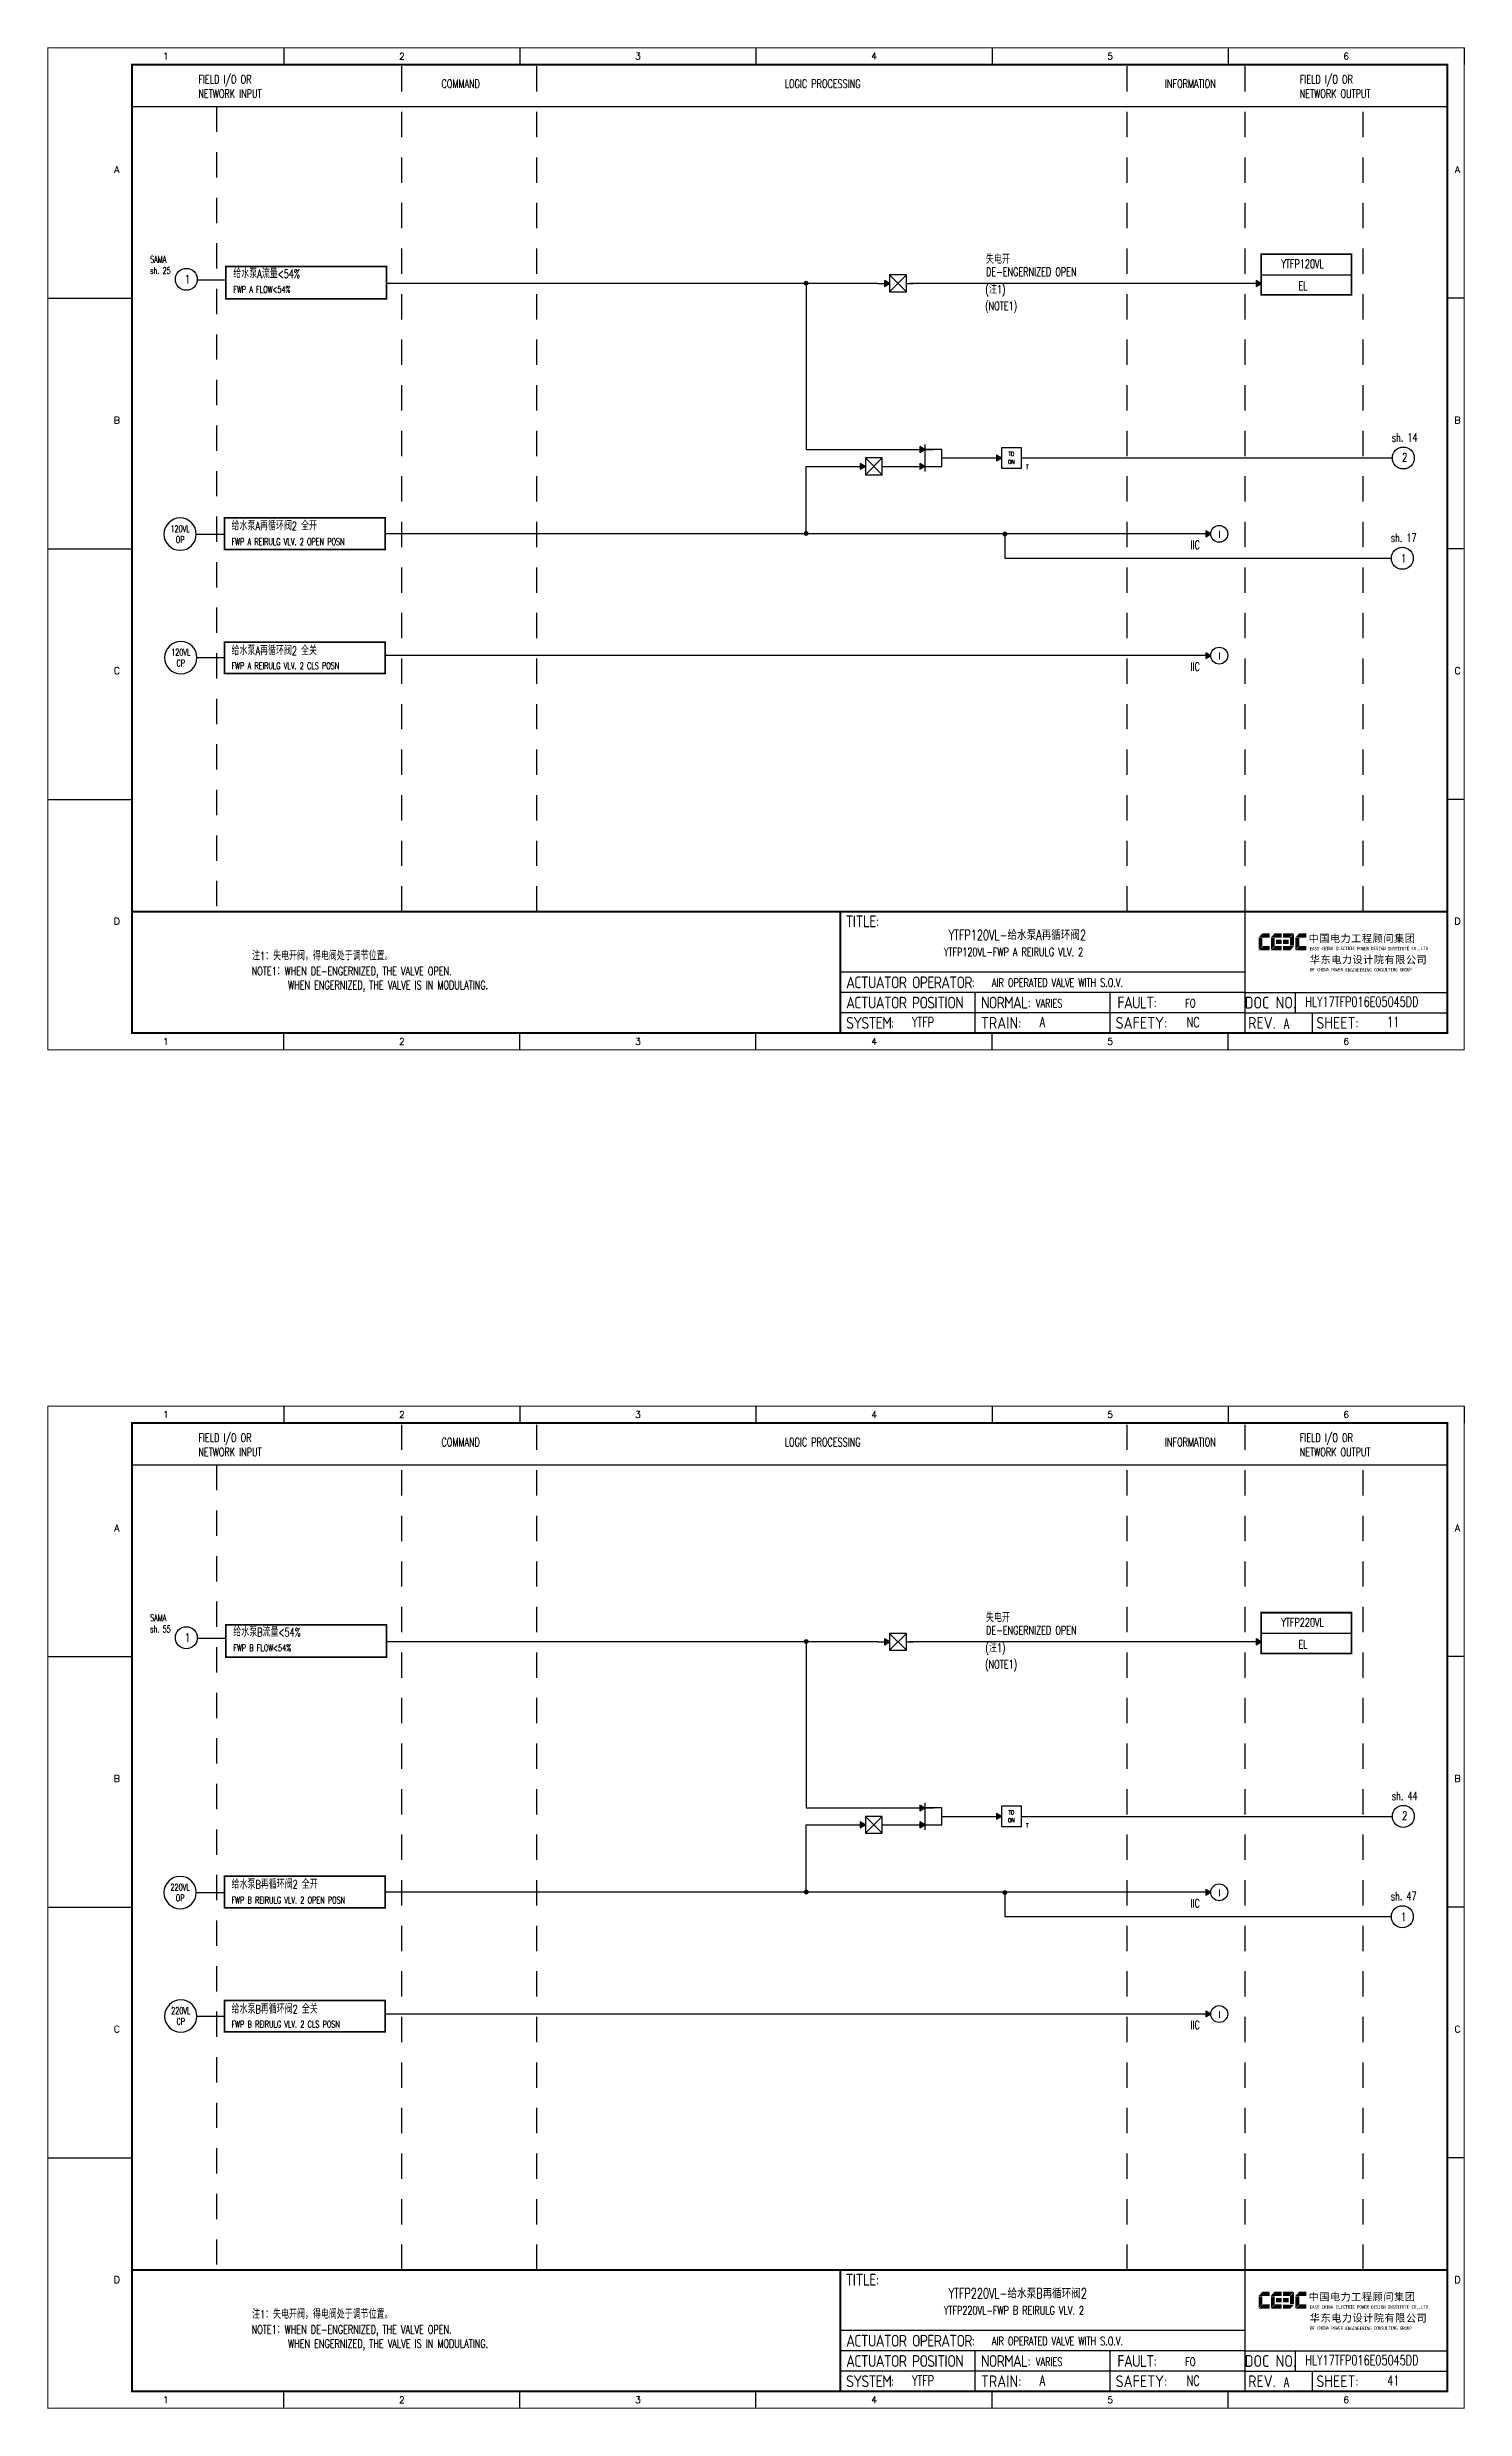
# Model space of a CAD drawing. Header units: millimetres. Extents: x 38833 to 52469, y 29493 to 32647.
# Drawn here: x 42108 to 42528, y 30242 to 30942 of the extents above; entities that cross this region are included whole.
import ezdxf
from ezdxf.enums import TextEntityAlignment as Align

# ---------------------------------------------------------------- set-up
doc = ezdxf.new("R2010")
doc.units = ezdxf.units.MM
doc.linetypes.add('DASHED', pattern=[0.75, 0.5, -0.25])
doc.linetypes.add('JIS_02_0.7', pattern=[1.35, 0.75, -0.6])
for name, color, linetype in [('BLOCK', 7, 'Continuous'), ('BORDER', 1, 'Continuous'), ('INSTRUMENT', 4, 'Continuous'), ('MLINE', 6, 'Continuous'), ('TITLE', 1, 'Continuous'), ('TK', 7, 'Continuous'), ('图框_外框线', 7, 'Continuous'), ('图框_标题栏文字', 6, 'Continuous')]:
    doc.layers.add(name, color=color, linetype=linetype)
doc.styles.add('DANIEL', font='COMPLEX', dxfattribs={"width": 0.7, "bigfont": 'GVFS'})
doc.styles.add('ecepdi', font='simhei.ttf', dxfattribs={"width": 0.9})
doc.styles.get("Standard").update_dxf_attribs({"font": 'romans.shx', "width": 0.7, "bigfont": 'hztxta.shx'})
doc.styles.add('工程字', font='gbenor.shx', dxfattribs={"bigfont": 'gbcbig.shx'})

# ---------------------------------------------------------------- blocks, each defined once
blk = doc.blocks.new('INS00')
at = {"layer": 'INSTRUMENT', "color": 0}
blk.add_lwpolyline([(6, 0, 1), (-6, 0, 1)], format="xyb", close=True, dxfattribs=at)
at = {"layer": 'INSTRUMENT', "flags": 1}
for tag, p in [('INSNAM', (0, 9)), ('INSDGN', (0, -9)), ('INSSUP', (0, -15)), ('INSTYP', (0, -12)), ('INSMAN', (0, -18)), ('INSREM', (0, -21))]:
    blk.add_attdef(tag, text='', height=3, dxfattribs=at).set_placement(p, align=Align.TOP_CENTER)
at = {"layer": 'INSTRUMENT', "width": 0.7}
for tag, p in [('INSIDE', (0, 2)), ('INSSYS', (0, -2))]:
    blk.add_attdef(tag, text='', height=2.5, dxfattribs=at).set_placement(p, align=Align.MIDDLE)
for tag, p in [('INSHH', (6, 3.5)), ('INSL', (6, -3)), ('INSLL', (6, -6))]:
    blk.add_attdef(tag, p, '', height=2.5, dxfattribs=at)
at = {"layer": 'INSTRUMENT', "linetype": 'DASHED', "width": 0.7}
blk.add_attdef('INSH', (6, 0.5), '', height=2.5, dxfattribs=at)
blk = doc.blocks.new('TD ON')
at = {"layer": 'BORDER'}
blk.add_hatch(color=256, dxfattribs=at).paths.add_polyline_path([(2178.99, 3763.24), (2177.49, 3764.11), (2177.49, 3762.37)])
for p, q in [((2176.99, 3763.24), (2178.99, 3763.24)), ((2184.99, 3763.24), (2186.99, 3763.24))]:
    blk.add_line(p, q, dxfattribs=at)
for points in [[(2184.99, 3766.24), (2178.99, 3766.24), (2178.99, 3760.24), (2184.99, 3760.24)], [(2178.99, 3763.24), (2177.49, 3764.11), (2177.49, 3762.37)]]:
    blk.add_lwpolyline(points, close=True, dxfattribs=at)
at = {"layer": 'BORDER', "style": 'DANIEL', "width": 0.8}
for s, p in [('ON', (2181.94, 3762.09)), ('TD', (2181.94, 3764.43))]:
    blk.add_text(s, height=1.2, dxfattribs=at).set_placement(p, align=Align.MIDDLE)
blk = doc.blocks.new('A$C1E0003F3')
h = blk.add_hatch(color=152)
edge = h.paths.add_edge_path()
edge.add_ellipse((5.15, 4.41), major_axis=(0, 0.211), ratio=0.769231, start_angle=-90, end_angle=0)
edge.add_line((5.15, 4.62), (3.22, 4.62))
edge.add_line((3.22, 4.62), (2.09, 3.35))
edge.add_line((2.09, 3.35), (5.32, 3.35))
edge.add_line((5.32, 3.35), (5.32, 4.41))
h.paths.add_polyline_path([(3.22, 3.23), (2.09, 3.23), (2.09, -0.36), (3.22, 0.91)])
edge = h.paths.add_edge_path()
edge.add_line((5.32, 0.81), (3.27, 0.81))
edge.add_line((3.27, 0.81), (2.13, -0.46))
edge.add_line((2.13, -0.46), (5.15, -0.46))
edge.add_ellipse((5.15, -0.25), major_axis=(0, 0.211), ratio=0.769231, start_angle=180, end_angle=270)
edge.add_line((5.32, -0.25), (5.32, 0.81))
h = blk.add_hatch(color=152)
edge = h.paths.add_edge_path()
edge.add_ellipse((8.78, 4.41), major_axis=(0, 0.211), ratio=0.769231, start_angle=-90, end_angle=0)
edge.add_line((8.78, 4.62), (6.84, 4.62))
edge.add_line((6.84, 4.62), (5.71, 3.35))
edge.add_line((5.71, 3.35), (8.94, 3.35))
edge.add_line((8.94, 3.35), (8.94, 4.41))
h.paths.add_polyline_path([(6.84, 3.23), (5.71, 3.23), (5.71, -0.36), (6.84, 0.91)])
edge = h.paths.add_edge_path()
edge.add_ellipse((8.78, 2.49), major_axis=(0, 0.211), ratio=0.769231, start_angle=-90, end_angle=0)
edge.add_line((8.78, 2.7), (7.22, 2.7))
edge.add_line((7.22, 2.7), (7.22, 1.44))
edge.add_line((7.22, 1.44), (8.78, 1.44))
edge.add_ellipse((8.78, 1.65), major_axis=(0, 0.211), ratio=0.769231, start_angle=180, end_angle=270)
edge.add_line((8.94, 1.65), (8.94, 2.49))
edge = h.paths.add_edge_path()
edge.add_line((8.94, 0.81), (6.89, 0.81))
edge.add_line((6.89, 0.81), (5.75, -0.46))
edge.add_line((5.75, -0.46), (8.78, -0.46))
edge.add_ellipse((8.78, -0.25), major_axis=(0, 0.211), ratio=0.769231, start_angle=180, end_angle=270)
edge.add_line((8.94, -0.25), (8.94, 0.81))
h = blk.add_hatch(color=1)
edge = h.paths.add_edge_path()
edge.add_line((12.48, 4.62), (9.46, 4.62))
edge.add_ellipse((9.46, 4.41), major_axis=(0, 0.211), ratio=0.769231, start_angle=0, end_angle=90)
edge.add_line((9.3, 4.41), (9.3, 3.35))
edge.add_line((9.3, 3.35), (11.35, 3.35))
edge.add_line((11.35, 3.35), (12.48, 4.62))
h.paths.add_polyline_path([(12.57, 4.56), (11.38, 3.23), (11.38, 0.93), (12.57, 0.93)])
edge = h.paths.add_edge_path()
edge.add_line((11.03, 2.7), (9.46, 2.7))
edge.add_ellipse((9.46, 2.49), major_axis=(0, 0.211), ratio=0.769231, start_angle=0, end_angle=90)
edge.add_line((9.3, 2.49), (9.3, 1.65))
edge.add_ellipse((9.46, 1.65), major_axis=(0, 0.211), ratio=0.769231, start_angle=90, end_angle=180)
edge.add_line((9.46, 1.44), (11.03, 1.44))
edge.add_line((11.03, 1.44), (11.03, 2.7))
h = blk.add_hatch(color=1)
edge = h.paths.add_edge_path()
edge.add_line((12.58, 0.79), (9.3, 0.79))
edge.add_line((9.3, 0.79), (9.3, -0.27))
edge.add_ellipse((9.46, -0.27), major_axis=(0, 0.211), ratio=0.769231, start_angle=90, end_angle=180)
edge.add_line((9.46, -0.48), (11.43, -0.48))
edge.add_line((11.43, -0.48), (12.58, 0.79))
h = blk.add_hatch(color=152)
edge = h.paths.add_edge_path()
edge.add_ellipse((16.11, 4.41), major_axis=(0, 0.211), ratio=0.769231, start_angle=-90, end_angle=0)
edge.add_line((16.11, 4.62), (14.14, 4.62))
edge.add_line((14.14, 4.62), (13, 3.35))
edge.add_line((13, 3.35), (16.27, 3.35))
edge.add_line((16.27, 3.35), (16.27, 4.41))
h.paths.add_polyline_path([(14.14, 3.23), (13, 3.23), (13, -0.36), (14.14, 0.91)])
edge = h.paths.add_edge_path()
edge.add_line((16.27, 0.81), (14.18, 0.81))
edge.add_line((14.18, 0.81), (13.04, -0.46))
edge.add_line((13.04, -0.46), (16.03, -0.46))
edge.add_ellipse((16.03, -0.15), major_axis=(0, 0.316), ratio=0.769231, start_angle=180, end_angle=270)
edge.add_line((16.27, -0.15), (16.27, 0.81))
at = {"layer": 'TITLE', "color": 7, "style": 'ecepdi'}
for s, p in [('中', (16.92, 1.94)), ('国', (20.09, 2)), ('电', (23.25, 1.99)), ('力', (26.39, 1.96)), ('工', (29.53, 1.95)), ('程', (32.71, 1.98)), ('顾', (35.9, 1.98)), ('问', (39.09, 1.94)), ('集', (42.26, 1.98)), ('团', (45.42, 2.01)), ('华', (17.24, -4.31)), ('东', (20.45, -4.29)), ('电', (23.62, -4.35)), ('力', (26.75, -4.32)), ('设', (29.92, -4.3)), ('计', (33.05, -4.31)), ('院', (36.26, -4.29)), ('有', (39.41, -4.29)), ('限', (42.57, -4.32)), ('公', (45.78, -4.38)), ('司', (48.91, -4.35))]:
    blk.add_text(s, height=2.2, dxfattribs=at).set_placement(p)
at = {"layer": 'TITLE', "color": 7, "style": 'ecepdi', "width": 0.975}
for s, p in [('E', (17.58, 0.02)), ('A', (18.29, 0.03)), ('S', (19, 0.03)), ('T', (19.7, 0.03)), ('C', (21.1, 0.09)), ('H', (21.77, 0.09)), ('I', (22.46, 0.09)), ('N', (23.17, 0.1)), ('A', (23.86, 0.1)), ('E', (25.35, 0.09)), ('L', (26.05, 0.11)), ('E', (26.76, 0.1)), ('C', (27.46, 0.12)), ('T', (28.18, 0.11)), ('R', (28.87, 0.1)), ('I', (29.57, 0.11)), ('C', (30.28, 0.1)), ('P', (31.64, 0.09)), ('O', (32.32, 0.08)), ('W', (33.03, 0.08)), ('E', (33.72, 0.08)), ('R', (34.42, 0.09)), ('D', (35.81, 0.1)), ('E', (36.52, 0.1)), ('S', (37.2, 0.1)), ('I', (37.91, 0.09)), ('G', (38.68, 0.11)), ('N', (39.38, 0.09)), ('I', (40.72, 0.07)), ('N', (41.43, 0.08)), ('S', (42.14, 0.08)), ('T', (42.83, 0.08)), ('I', (43.52, 0.09)), ('T', (44.22, 0.07)), ('U', (44.93, 0.07)), ('T', (45.63, 0.08)), ('E', (46.34, 0.09)), ('C', (47.76, 0.11)), ('O', (48.48, 0.1)), ('L', (50.56, 0.1)), ('T', (51.27, 0.1)), ('D', (51.96, 0.1)), ('O', (17.67, -6.18)), ('OF', (18.01, -6.2)), ('F', (18.37, -6.2)), ('C', (19.8, -6.19)), ('H', (20.47, -6.19)), ('I', (21.15, -6.19)), ('N', (21.87, -6.18)), ('A', (22.56, -6.18)), ('P', (23.98, -6.2)), ('O', (24.66, -6.21)), ('W', (25.36, -6.21)), ('E', (26.06, -6.21)), ('R', (26.75, -6.2)), ('E', (28.19, -6.24)), ('N', (28.91, -6.27)), ('G', (29.62, -6.26)), ('I', (30.32, -6.27)), ('N', (31.02, -6.27)), ('E', (31.7, -6.28)), ('E', (32.41, -6.27)), ('R', (33.1, -6.24)), ('I', (33.81, -6.24)), ('N', (34.51, -6.26)), ('G', (35.2, -6.24)), ('C', (36.61, -6.19)), ('O', (37.3, -6.21)), ('N', (38, -6.2)), ('S', (38.71, -6.21)), ('U', (39.41, -6.18)), ('L', (40.11, -6.18)), ('T', (40.81, -6.19)), ('I', (41.51, -6.21)), ('N', (42.2, -6.21)), ('G', (42.91, -6.17)), ('G', (44.29, -6.2)), ('R', (45, -6.21)), ('O', (45.69, -6.22)), ('U', (46.39, -6.2)), ('P', (47.1, -6.23)), ('.', (49.23, 0.1)), (',', (49.87, 0.1)), ('.', (52.72, 0.11))]:
    blk.add_text(s, height=1, dxfattribs=at).set_placement(p, align=Align.MIDDLE_CENTER)
blk = doc.blocks.new('A$C613255F0')
for p, q in [((70, 297), (70, 292)), ((140, 297), (140, 292)), ((210, 297), (210, 292)), ((280, 297), (280, 292)), ((350, 297), (350, 292)), ((420, 297), (420, 292)), ((0, 222.75), (25, 222.75)), ((420, 222.75), (415, 222.75)), ((0, 148.5), (25, 148.5)), ((420, 148.5), (415, 148.5)), ((0, 74.25), (25, 74.25)), ((420, 74.25), (415, 74.25)), ((70, 0), (70, 5)), ((140, 0), (140, 5)), ((210, 0), (210, 5)), ((280, 0), (280, 5)), ((350, 0), (350, 5))]:
    blk.add_line(p, q)
at = {"layer": 'MLINE', "linetype": 'JIS_02_0.7', "ltscale": 10}
for p, q in [((105, 41), (105, 292)), ((145, 41), (145, 292)), ((320, 41), (320, 292)), ((355, 41), (355, 292)), ((50, 279.56), (50, 41)), ((390, 41), (390, 279.56))]:
    blk.add_line(p, q, dxfattribs=at)
at = {"layer": 'MLINE'}
blk.add_line((25, 279.56), (415, 279.56), dxfattribs=at)
at = {"layer": '图框_外框线'}
for p, q in [((355, 5), (355, 41)), ((355, 23), (235, 23)), ((355, 17), (235, 17)), ((275, 11), (275, 17)), ((315, 11), (315, 17)), ((355, 17), (415, 17)), ((370, 11), (370, 17)), ((355, 11), (235, 11)), ((355, 11), (235, 11)), ((275, 5), (275, 11)), ((315, 5), (315, 11)), ((355, 11), (415, 11)), ((375, 5), (375, 11))]:
    blk.add_line(p, q, dxfattribs=at)
for points, const_width in [([(0, 0), (420, 0), (420, 297), (0, 297)], 0.3), ([(25, 5), (415, 5), (415, 292), (25, 292)], 0.6)]:
    blk.add_lwpolyline(points, close=True, dxfattribs=dict(at, const_width=const_width))
at = {"layer": '图框_外框线', "const_width": 0.6}
blk.add_lwpolyline([(235, 41), (25, 41)], dxfattribs=at)
at = {"layer": '图框_外框线'}
blk.add_lwpolyline([(415, 41, 0.6, 0.6, 0), (235, 41, 0.6, 0.6, 0), (235, 5, 0, 0, 0)], format="xyseb", dxfattribs=at)
blk.add_blockref('A$C1E0003F3', (356.94, 29.95))
at = {"layer": 'MLINE', "char_height": 2.5, "width": 31.8959, "attachment_point": 1}
for s, insert in [('FIELD I/O OR', (44.67, 288.89)), ('COMMAND', (116.74, 287.58)), ('LOGIC PROCESSING', (218.52, 287.58)), ('INFORMATION', (331.25, 287.58)), ('FIELD I/O OR', (371.22, 288.89)), ('NETWORK INPUT', (44.67, 284.64)), ('NETWORK OUTPUT', (371.22, 284.64))]:
    blk.add_mtext(s, dxfattribs=dict(at, insert=insert))
at = {"layer": 'TK', "color": 3}
for s, p in [('1', (35, 294.5)), ('2', (105, 294.5)), ('3', (175, 294.5)), ('4', (245, 294.5)), ('5', (315, 294.5)), ('6', (385, 294.5)), ('1', (35, 2.5)), ('2', (105, 2.5)), ('3', (175, 2.5)), ('4', (245, 2.5)), ('5', (315, 2.5)), ('6', (385, 2.5))]:
    blk.add_text(s, height=2, dxfattribs=at).set_placement(p, align=Align.MIDDLE)
for s, p in [('A', (20.5, 259.88)), ('A', (418, 259.88)), ('B', (20.5, 185.62)), ('B', (418, 185.62)), ('C', (20.5, 111.38)), ('C', (418, 111.38)), ('D', (20.5, 37.12)), ('D', (418, 37.12))]:
    blk.add_text(s, height=2, dxfattribs=at).set_placement(p, align=Align.CENTER)
at = {"layer": '图框_标题栏文字', "char_height": 3.5, "style": '工程字'}
for s, insert, width, attachment_point in [('{\\T0.9; TITLE:}', (234.86, 38.09), 14.2249, 4), ('{\\T0.9; ACTUATOR OPERATOR:}', (235, 20), 40, 4), ('{\\T0.9; ACTUATOR POSITION}', (235, 14), 45, 4), ('{\\T0.9; NORMAL:}', (275, 14), 18.2557, 4), ('{\\T0.9; FAULT:}', (315.44, 14), 15, 4), ('DOC NO.', (362.5, 14), 15, 5), ('{\\T0.9; SYSTEM:}', (235, 8), 17.9526, 4), ('{\\T0.9; }TRAIN: ', (275, 8), 17.6638, 4), ('SAFETY:', (324.3, 8), 22.3993, 5), ('REV.', (360, 8), 10, 5), ('SHEET:', (382.42, 8), 20, 5)]:
    blk.add_mtext(s, dxfattribs=dict(at, insert=insert, width=width, attachment_point=attachment_point))

msp = doc.modelspace()

# ---------------------------------------------------------------- hatches: boundary and pattern name
for points in [[(42467.53, 30871.81), (42466.03, 30872.67), (42466.03, 30870.94)], [(42452.61, 30797.57), (42451.11, 30798.44), (42451.11, 30796.71)], [(42452.61, 30761.5), (42451.11, 30762.36), (42451.11, 30760.63)], [(42467.53, 30469.21), (42466.03, 30470.07), (42466.03, 30468.34)], [(42452.61, 30394.97), (42451.11, 30395.84), (42451.11, 30394.11)], [(42452.61, 30358.9), (42451.11, 30359.76), (42451.11, 30358.03)]]:
    msp.add_hatch(color=256).paths.add_polyline_path(points)
h = msp.add_hatch(color=256)
edge = h.paths.add_edge_path()
edge.add_arc((42332.61, 30871.89), 0.55, 0, 360)
h = msp.add_hatch(color=256)
edge = h.paths.add_edge_path()
edge.add_arc((42332.61, 30797.66), 0.55, 0, 360)
h = msp.add_hatch(color=256)
edge = h.paths.add_edge_path()
edge.add_arc((42391.53, 30797.54), 0.55, 0, 360)
h = msp.add_hatch(color=256)
edge = h.paths.add_edge_path()
edge.add_arc((42332.61, 30469.29), 0.55, 0, 360)
h = msp.add_hatch(color=256)
edge = h.paths.add_edge_path()
edge.add_arc((42332.61, 30395.06), 0.55, 0, 360)
h = msp.add_hatch(color=256)
edge = h.paths.add_edge_path()
edge.add_arc((42391.53, 30394.94), 0.55, 0, 360)
at = {"layer": 'BORDER'}
for points in [[(42357.39, 30871.81), (42355.89, 30872.67), (42355.89, 30870.94)], [(42350.18, 30817.57), (42348.68, 30818.44), (42348.68, 30816.71)], [(42367.85, 30822.57), (42366.35, 30823.44), (42366.35, 30821.71)], [(42367.85, 30817.57), (42366.35, 30818.44), (42366.35, 30816.71)], [(42357.39, 30469.21), (42355.89, 30470.07), (42355.89, 30468.34)], [(42367.85, 30419.97), (42366.35, 30420.84), (42366.35, 30419.11)], [(42350.18, 30414.97), (42348.68, 30415.84), (42348.68, 30414.11)], [(42367.85, 30414.97), (42366.35, 30415.84), (42366.35, 30414.11)]]:
    msp.add_hatch(color=256, dxfattribs=at).paths.add_polyline_path(points)

# ---------------------------------------------------------------- linework, layer by layer
for p, q in [((42160.61, 30872.81), (42152.09, 30872.81)), ((42467.53, 30874.32), (42494.31, 30874.32)), ((42467.53, 30874.32), (42494.31, 30874.32)), ((42208.22, 30867.28), (42160.61, 30867.28)), ((42353.8, 30871.81), (42208.22, 30871.81)), ((42332.61, 30871.81), (42332.61, 30822.57)), ((42467.53, 30871.81), (42363.39, 30871.81)), ((42467.53, 30868.39), (42494.31, 30868.39)), ((42467.53, 30868.39), (42494.31, 30868.39)), ((42467.53, 30868.39), (42494.31, 30868.39)), ((42332.61, 30822.57), (42370.39, 30822.57)), ((42332.61, 30797.57), (42332.61, 30817.57)), ((42332.61, 30817.57), (42350.18, 30817.57)), ((42357.18, 30817.57), (42370.53, 30817.57)), ((42374.85, 30820.07), (42390.52, 30820.07)), ((42398.52, 30820.07), (42506.45, 30820.07)), ((42151.82, 30797.5), (42160.19, 30797.5)), ((42160.19, 30802.31), (42207.8, 30802.31)), ((42160.19, 30792.97), (42160.19, 30802.31)), ((42452.61, 30797.57), (42207.74, 30797.57)), ((42207.8, 30792.97), (42207.8, 30802.31)), ((42391.53, 30797.73), (42391.53, 30790.37)), ((42207.8, 30792.97), (42160.19, 30792.97)), ((42391.53, 30790.37), (42506.15, 30790.37)), ((42152.02, 30760.89), (42160.19, 30760.89)), ((42160.19, 30765.52), (42207.8, 30765.52)), ((42160.19, 30756.18), (42160.19, 30765.52)), ((42207.8, 30756.18), (42207.8, 30765.52)), ((42452.61, 30761.5), (42207.8, 30761.5)), ((42207.8, 30756.18), (42160.19, 30756.18)), ((42160.61, 30470.21), (42152.09, 30470.21)), ((42353.8, 30469.21), (42208.22, 30469.21)), ((42332.61, 30469.21), (42332.61, 30419.97)), ((42467.53, 30469.21), (42363.39, 30469.21)), ((42467.53, 30471.73), (42494.31, 30471.73)), ((42467.53, 30471.73), (42494.31, 30471.73)), ((42208.22, 30464.68), (42160.61, 30464.68)), ((42467.53, 30465.79), (42494.31, 30465.79)), ((42467.53, 30465.79), (42494.31, 30465.79)), ((42467.53, 30465.79), (42494.31, 30465.79)), ((42332.61, 30419.97), (42370.39, 30419.97)), ((42332.61, 30394.97), (42332.61, 30414.97)), ((42332.61, 30414.97), (42350.18, 30414.97)), ((42357.18, 30414.97), (42370.53, 30414.97)), ((42374.85, 30417.47), (42390.52, 30417.47)), ((42398.52, 30417.47), (42506.45, 30417.47)), ((42160.19, 30399.71), (42207.8, 30399.71)), ((42160.19, 30390.37), (42160.19, 30399.71)), ((42207.8, 30390.37), (42207.8, 30399.71)), ((42151.82, 30394.9), (42160.19, 30394.9)), ((42207.8, 30390.37), (42160.19, 30390.37)), ((42452.61, 30394.97), (42207.74, 30394.97)), ((42391.53, 30395.13), (42391.53, 30387.78)), ((42391.53, 30387.78), (42506.15, 30387.78)), ((42160.19, 30362.92), (42207.8, 30362.92)), ((42160.19, 30353.58), (42160.19, 30362.92)), ((42207.8, 30353.58), (42207.8, 30362.92)), ((42152.02, 30358.29), (42160.19, 30358.29)), ((42452.61, 30358.9), (42207.8, 30358.9)), ((42207.8, 30353.58), (42160.19, 30353.58))]:
    msp.add_line(p, q)
at = {"const_width": 0.5}
for points in [[(42467.53, 30880.45), (42494.31, 30880.45), (42494.31, 30868.39), (42467.53, 30868.39), (42467.53, 30880.45)], [(42160.61, 30876.86), (42208.22, 30876.86), (42208.22, 30867.28), (42160.61, 30867.28), (42160.61, 30876.86)], [(42160.19, 30802.31), (42207.8, 30802.31), (42207.8, 30792.97), (42160.19, 30792.97), (42160.19, 30802.31)], [(42160.19, 30765.52), (42207.8, 30765.52), (42207.8, 30756.18), (42160.19, 30756.18), (42160.19, 30765.52)], [(42160.61, 30474.26), (42208.22, 30474.26), (42208.22, 30464.68), (42160.61, 30464.68), (42160.61, 30474.26)], [(42467.53, 30477.85), (42494.31, 30477.85), (42494.31, 30465.79), (42467.53, 30465.79), (42467.53, 30477.85)], [(42160.19, 30399.71), (42207.8, 30399.71), (42207.8, 30390.37), (42160.19, 30390.37), (42160.19, 30399.71)], [(42160.19, 30362.92), (42207.8, 30362.92), (42207.8, 30353.58), (42160.19, 30353.58), (42160.19, 30362.92)]]:
    msp.add_lwpolyline(points, dxfattribs=at)
for points in [[(42467.53, 30868.39), (42467.53, 30880.45), (42494.31, 30880.45), (42494.31, 30868.39)], [(42467.53, 30868.39), (42467.53, 30880.45), (42494.31, 30880.45), (42494.31, 30868.39)], [(42467.53, 30465.79), (42467.53, 30477.85), (42494.31, 30477.85), (42494.31, 30465.79)], [(42467.53, 30465.79), (42467.53, 30477.85), (42494.31, 30477.85), (42494.31, 30465.79)]]:
    msp.add_lwpolyline(points)
for points in [[(42467.53, 30871.81), (42466.03, 30872.67), (42466.03, 30870.94)], [(42452.61, 30797.57), (42451.11, 30798.44), (42451.11, 30796.71)], [(42452.61, 30761.5), (42451.11, 30762.36), (42451.11, 30760.63)], [(42467.53, 30469.21), (42466.03, 30470.07), (42466.03, 30468.34)], [(42452.61, 30394.97), (42451.11, 30395.84), (42451.11, 30394.11)], [(42452.61, 30358.9), (42451.11, 30359.76), (42451.11, 30358.03)]]:
    msp.add_lwpolyline(points, close=True)
for centre, radius in [((42148.85, 30873.02), 3.25), ((42332.61, 30871.89), 0.55), ((42509.7, 30820.07), 3.25), ((42332.61, 30797.66), 0.55), ((42391.53, 30797.54), 0.55), ((42455.11, 30797.57), 2.5), ((42509.4, 30790.34), 3.25), ((42455.11, 30761.5), 2.5), ((42148.85, 30470.42), 3.25), ((42332.61, 30469.29), 0.55), ((42509.7, 30417.47), 3.25), ((42455.11, 30394.97), 2.5), ((42332.61, 30395.06), 0.55), ((42391.53, 30394.94), 0.55), ((42509.4, 30387.74), 3.25), ((42455.11, 30358.9), 2.5)]:
    msp.add_circle(centre, radius)
at = {"layer": 'BORDER'}
for p, q in [((42357.39, 30874.31), (42362.39, 30869.31)), ((42362.39, 30874.31), (42357.39, 30869.31)), ((42353.8, 30871.81), (42357.39, 30871.81)), ((42362.39, 30871.81), (42364.39, 30871.81)), ((42367.85, 30824.07), (42367.85, 30816.07)), ((42346.59, 30817.57), (42350.18, 30817.57)), ((42350.18, 30820.07), (42355.18, 30815.07)), ((42355.18, 30820.07), (42350.18, 30815.07)), ((42355.18, 30817.57), (42357.18, 30817.57)), ((42364.26, 30822.57), (42367.85, 30822.57)), ((42364.26, 30817.57), (42367.85, 30817.57)), ((42372.85, 30820.07), (42374.85, 30820.07)), ((42353.8, 30469.21), (42357.39, 30469.21)), ((42357.39, 30471.71), (42362.39, 30466.71)), ((42362.39, 30471.71), (42357.39, 30466.71)), ((42362.39, 30469.21), (42364.39, 30469.21)), ((42364.26, 30419.97), (42367.85, 30419.97)), ((42367.85, 30421.47), (42367.85, 30413.47)), ((42346.59, 30414.97), (42350.18, 30414.97)), ((42350.18, 30417.47), (42355.18, 30412.47)), ((42355.18, 30417.47), (42350.18, 30412.47)), ((42355.18, 30414.97), (42357.18, 30414.97)), ((42364.26, 30414.97), (42367.85, 30414.97)), ((42372.85, 30417.47), (42374.85, 30417.47))]:
    msp.add_line(p, q, dxfattribs=at)
for points in [[(42357.39, 30871.81), (42355.89, 30872.67), (42355.89, 30870.94)], [(42362.39, 30874.31), (42357.39, 30874.31), (42357.39, 30869.31), (42362.39, 30869.31)], [(42350.18, 30817.57), (42348.68, 30818.44), (42348.68, 30816.71)], [(42355.18, 30820.07), (42350.18, 30820.07), (42350.18, 30815.07), (42355.18, 30815.07)], [(42367.85, 30822.57), (42366.35, 30823.44), (42366.35, 30821.71)], [(42367.85, 30817.57), (42366.35, 30818.44), (42366.35, 30816.71)], [(42372.85, 30822.57), (42367.85, 30822.57), (42367.85, 30817.57), (42372.85, 30817.57)], [(42357.39, 30469.21), (42355.89, 30470.07), (42355.89, 30468.34)], [(42362.39, 30471.71), (42357.39, 30471.71), (42357.39, 30466.71), (42362.39, 30466.71)], [(42367.85, 30419.97), (42366.35, 30420.84), (42366.35, 30419.11)], [(42372.85, 30419.97), (42367.85, 30419.97), (42367.85, 30414.97), (42372.85, 30414.97)], [(42350.18, 30414.97), (42348.68, 30415.84), (42348.68, 30414.11)], [(42355.18, 30417.47), (42350.18, 30417.47), (42350.18, 30412.47), (42355.18, 30412.47)], [(42367.85, 30414.97), (42366.35, 30415.84), (42366.35, 30414.11)]]:
    msp.add_lwpolyline(points, close=True, dxfattribs=at)

# ---------------------------------------------------------------- block references
for name, p in [('A$C613255F0', (42107.76, 30644.65)), ('TD ON', (40211.53, 27056.83)), ('A$C613255F0', (42107.76, 30242.06)), ('TD ON', (40211.53, 26654.23))]:
    msp.add_blockref(name, p)
at = {"layer": 'MLINE', "xscale": 0.7999999999992724, "yscale": 0.7999999999992724, "zscale": 0.7999999999992724}
for p, values in [((42147.02, 30797.5), {'INSIDE': '120VL', 'INSSYS': 'OP'}), ((42147.22, 30760.89), {'INSIDE': '120VL', 'INSSYS': 'CP'}), ((42147.02, 30394.9), {'INSIDE': '220VL', 'INSSYS': 'OP'}), ((42147.22, 30358.29), {'INSIDE': '220VL', 'INSSYS': 'CP'})]:
    msp.add_blockref('INS00', p, dxfattribs=at).add_auto_attribs(values)

# ---------------------------------------------------------------- texts
at = {"width": 0.7}
for p in [(42455.15, 30796.44), (42455.15, 30760.37), (42455.15, 30393.85), (42455.15, 30357.77)]:
    msp.add_text('I', height=2, dxfattribs=at).set_placement(p, align=Align.CENTER)
for s, height, p in [('YTFP120VL-给水泵A再循环阀2 ', 3, (42374.87, 30677.2)), ('YTFP120VL-FWP A REIRULG VLV. 2', 2.5, (42373.46, 30672.41)), ('YTFP220VL-给水泵B再循环阀2 ', 3, (42374.87, 30274.6)), ('YTFP220VL-FWP B REIRULG VLV. 2', 2.5, (42373.46, 30269.81))]:
    msp.add_text(s, height=height, dxfattribs=at).set_placement(p)
at = {"color": 4, "width": 73.0067, "attachment_point": 1}
for s, insert, char_height in [('SAMA \\Psh. 25', (42138.12, 30879.95), 2), ('sh. 14', (42506.26, 30827.39), 2.5), ('sh. 17', (42505.96, 30797.69), 2.5), ('SAMA \\Psh. 55', (42138.12, 30477.35), 2), ('sh. 44', (42506.26, 30424.79), 2.5), ('sh. 47', (42505.96, 30395.09), 2.5)]:
    msp.add_mtext(s, dxfattribs=dict(at, insert=insert, char_height=char_height))
at = {"attachment_point": 1}
for s, insert, char_height, width in [('失电开', (42385.94, 30880.17), 2.5, 73.0067), ('1', (42148.45, 30874.29), 2.5, 73.0067), ('给水泵A流量<54%', (42162.79, 30875.91), 2.5, 73.0067), ('DE-ENGERNIZED OPEN', (42385.96, 30876.49), 2.5, 73.0067), ('YTFP120VL', (42473.53, 30878.86), 2.5, 73.0067), ('FWP A FLOW<54%', (42162.79, 30871.02), 2, 73.0067), ('(NOTE1)', (42385.68, 30866.39), 2.5, 73.0067), ('(注1)', (42385.77, 30871.28), 2.5, 73.0067), ('EL', (42478.57, 30872.34), 2.5, 73.0067), ('2', (42509.36, 30821.53), 2.5, 73.0067), ('给水泵A再循环阀2 全开', (42162.27, 30801.16), 2.5, 73.0067), ('FWP A REIRULG VLV. 2 OPEN POSN', (42162.27, 30796.27), 2, 73.0067), ('IIC', (42446.61, 30795.57), 2.5, 4.5039), ('1', (42509, 30791.55), 2.5, 73.0067), ('给水泵A再循环阀2 全关', (42162.27, 30764.17), 2.5, 73.0067), ('FWP A REIRULG VLV. 2 CLS POSN', (42162.27, 30759.48), 2, 73.0067), ('IIC', (42446.61, 30759.5), 2.5, 4.5039), ('注1：失电开阀，得电阀处于调节位置。', (42168.35, 30673.72), 2.5, 73.0067), ('NOTE1：WHEN DE-ENGERNIZED, THE VALVE OPEN.\\P         WHEN ENGERNIZED, THE VALVE IS IN MODULATING.', (42168.23, 30669.25), 2.5, 89.7275), ('VARIES', (42400.78, 30659.69), 2.5, 73.0067), ('FO', (42445.05, 30659.7), 2.5, 73.0067), ('YTFP', (42364, 30654.34), 3, 8.5983), ('A', (42401.87, 30654.34), 3, 4.8474), ('NC', (42445.45, 30654.34), 3, 4.8474), ('A', (42474.24, 30653.9), 3, 8.5983), ('失电开', (42385.94, 30477.57), 2.5, 73.0067), ('DE-ENGERNIZED OPEN', (42385.96, 30473.89), 2.5, 73.0067), ('YTFP220VL', (42473.53, 30476.26), 2.5, 73.0067), ('1', (42148.45, 30471.69), 2.5, 73.0067), ('给水泵B流量<54%', (42162.79, 30473.31), 2.5, 73.0067), ('FWP B FLOW<54%', (42162.79, 30468.42), 2, 73.0067), ('(注1)', (42385.77, 30468.68), 2.5, 73.0067), ('EL', (42478.57, 30469.74), 2.5, 73.0067), ('(NOTE1)', (42385.68, 30463.79), 2.5, 73.0067), ('2', (42509.36, 30418.93), 2.5, 73.0067), ('给水泵B再循环阀2 全开', (42162.27, 30398.56), 2.5, 73.0067), ('FWP B REIRULG VLV. 2 OPEN POSN', (42162.27, 30393.67), 2, 73.0067), ('IIC', (42446.61, 30392.97), 2.5, 4.5039), ('1', (42509, 30388.95), 2.5, 73.0067), ('给水泵B再循环阀2 全关', (42162.27, 30361.57), 2.5, 73.0067), ('FWP B REIRULG VLV. 2 CLS POSN', (42162.27, 30356.88), 2, 73.0067), ('IIC', (42446.61, 30356.9), 2.5, 4.5039), ('注1：失电开阀，得电阀处于调节位置。', (42168.35, 30271.12), 2.5, 73.0067), ('NOTE1：WHEN DE-ENGERNIZED, THE VALVE OPEN.\\P         WHEN ENGERNIZED, THE VALVE IS IN MODULATING.', (42168.23, 30266.65), 2.5, 89.7275), ('VARIES', (42400.78, 30257.09), 2.5, 73.0067), ('FO', (42445.05, 30257.1), 2.5, 73.0067), ('YTFP', (42364, 30251.74), 3, 8.5983), ('A', (42401.87, 30251.74), 3, 4.8474), ('NC', (42445.45, 30251.74), 3, 4.8474), ('A', (42474.24, 30251.3), 3, 8.5983)]:
    msp.add_mtext(s, dxfattribs=dict(at, insert=insert, char_height=char_height, width=width))
at = {"width": 0.7}
for tag, p, s in [('HLY17TFP016E05045DD', (42480.62, 30657.41), ''), ('11', (42504.9, 30651.41), '1'), ('HLY17TFP016E05045DD', (42480.62, 30254.81), ''), ('41', (42504.9, 30248.81), '1')]:
    msp.add_attdef(tag, p, s, height=3, dxfattribs=at)
at = {"layer": 'BLOCK', "style": 'DANIEL', "width": 0.8}
for p in [(42398.19, 30817.4), (42398.19, 30414.8)]:
    msp.add_text('T', height=1.2, dxfattribs=at).set_placement(p, align=Align.MIDDLE)
at = {"layer": 'TITLE', "color": 0, "width": 0.7}
for p in [(42407.75, 30664.57), (42407.75, 30261.97)]:
    msp.add_text('AIR OPERATED VALVE WITH S.O.V. ', height=2.5, dxfattribs=at).set_placement(p, align=Align.MIDDLE)

doc.saveas('drawing.dxf')
